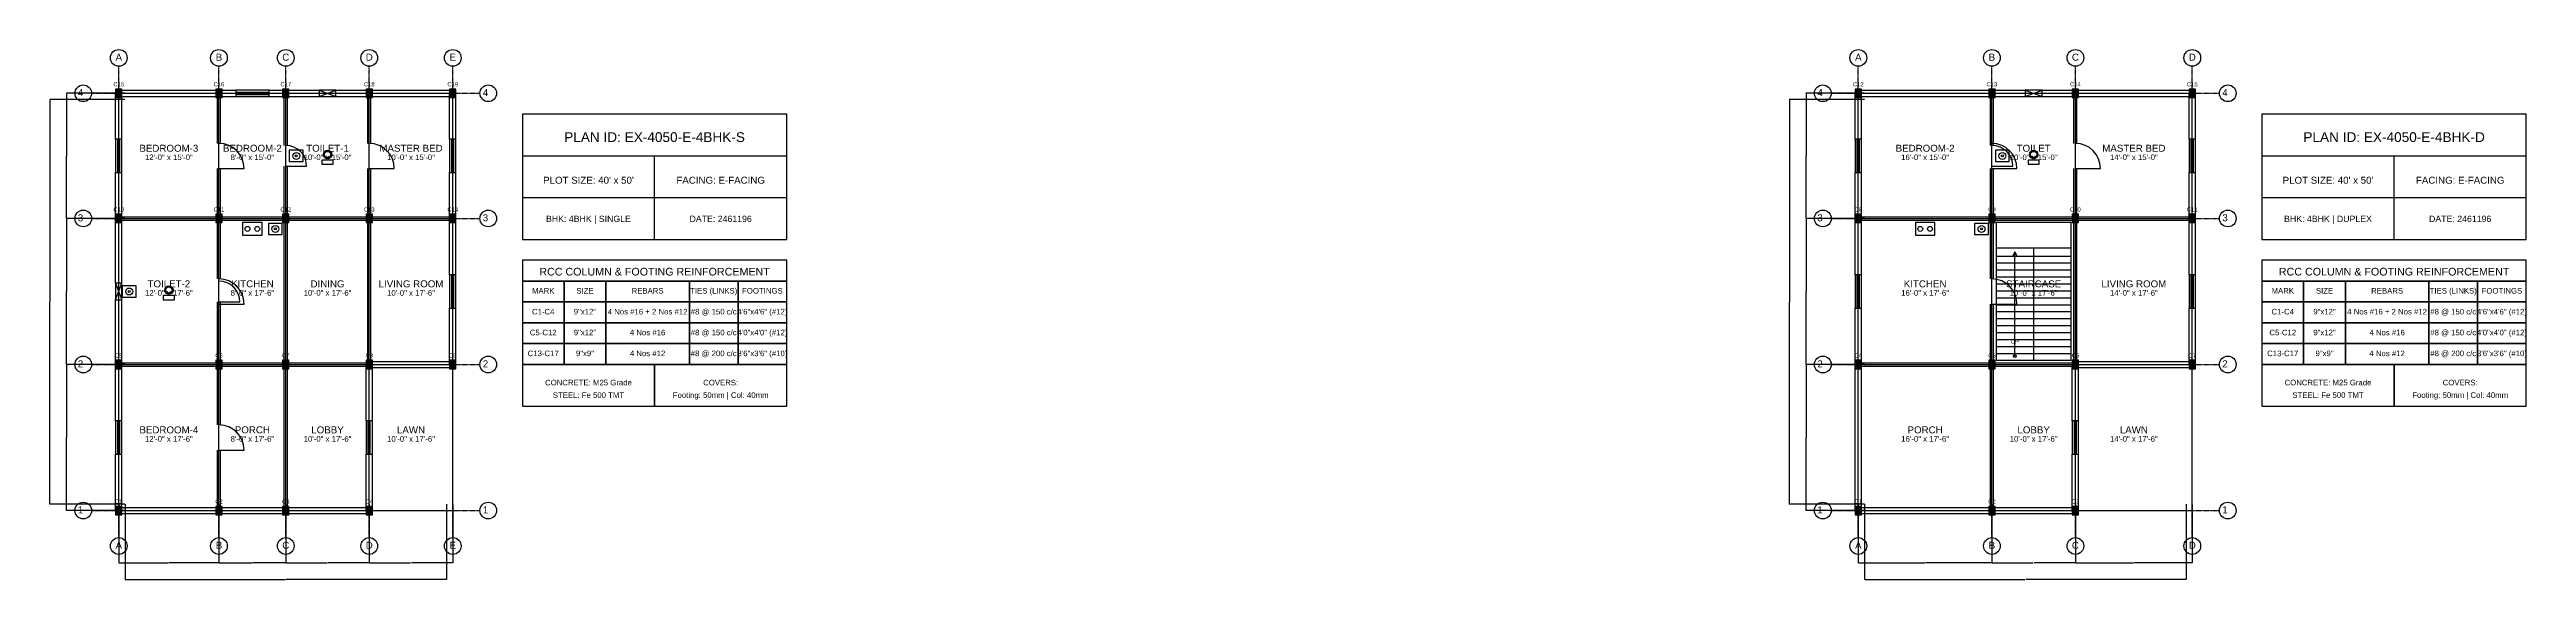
# Model space of a CAD drawing. Header units: inches. Extents: x -134 to 23580, y -99 to 23207.
# Drawn here: x 19900 to 23460, y 4901 to 5663 of the extents above; entities that cross this region are included whole.
import ezdxf
from ezdxf.enums import TextEntityAlignment as Align

# ---------------------------------------------------------------- set-up
doc = ezdxf.new("R2010")
doc.units = ezdxf.units.IN
doc.header["$MEASUREMENT"] = 0
doc.linetypes.add('CENTER', pattern=[2, 1.25, -0.25, 0.25, -0.25])
for name, color, linetype in [('A-COL-HATCH', 251, 'Continuous'), ('A-COLUMN', 1, 'Continuous'), ('A-DIM', 5, 'Continuous'), ('A-DOOR', 30, 'Continuous'), ('A-FIXTURE', 8, 'Continuous'), ('A-STAIR', 6, 'Continuous'), ('A-TEXT', 2, 'Continuous'), ('A-WALL-EXT', 7, 'Continuous'), ('A-WALL-INT', 9, 'Continuous'), ('A-WINDOW', 4, 'Continuous'), ('S-BEAM-FRAMING', 2, 'Continuous'), ('S-BUBBLE', 4, 'Continuous'), ('S-GRID-CENTER', 8, 'CENTER'), ('S-TABLE', 7, 'Continuous'), ('S-TEXT', 3, 'Continuous')]:
    doc.layers.add(name, color=color, linetype=linetype)
doc.styles.get("Standard").update_dxf_attribs({"font": 'arial.ttf'})
doc.dimstyles.get("Standard").update_dxf_attribs({"dimtxt": 0.18, "dimasz": 0.18, "dimexe": 0.18, "dimexo": 0.0625, "dimgap": 0.09, "dimtad": 0, "dimtih": 1, "dimtoh": 1, "dimdec": 4, "dimzin": 0, "dimdsep": 46, "dimtxsty": 'Standard', "dimcen": 0.09, "dimadec": 0, "dimazin": 0, "dimtfac": 1, "dimtdec": 4, "dimtofl": 0, "dimtmove": 0, "dimatfit": 3, "dimfxl": 1, "dimtolj": 1, "dimtzin": 0, "dimarcsym": 0})

# ---------------------------------------------------------------- blocks, each defined once
blk = doc.blocks.new('*D275')
at = {"layer": 'A-DIM', "color": 0, "lineweight": -2, "transparency": 16777216}
for p, q in [((20000, 5008.9), (20000, 4924.8)), ((20144, 5008.9), (20144, 4924.8)), ((20000.2, 4925), (20071.4, 4925)), ((20143.8, 4925), (20072.6, 4925))]:
    blk.add_line(p, q, dxfattribs=at)
at = {"layer": 'A-DIM', "color": 0, "transparency": 16777216}
for points in [[(20000.2, 4925), (20000.2, 4925), (20000, 4925)], [(20143.8, 4925), (20143.8, 4925), (20144, 4925)]]:
    blk.add_solid(points, dxfattribs=at)
at = {"layer": 'Defpoints', "color": 0, "transparency": 16777216}
for p in [(20000, 5009), (20144, 5009), (20144, 4925)]:
    blk.add_point(p, dxfattribs=at)
at = {"layer": 'A-DIM', "color": 0, "transparency": 16777216, "insert": (20072, 4925), "char_height": 0.18, "attachment_point": 5}
blk.add_mtext('\\A1;144.0000', dxfattribs=at)
blk = doc.blocks.new('*D276')
at = {"layer": 'A-DIM', "color": 0, "lineweight": -2, "transparency": 16777216}
for p, q in [((20144, 5008.9), (20144, 4924.8)), ((20240, 5008.9), (20240, 4924.8)), ((20144.2, 4925), (20191.5, 4925)), ((20239.8, 4925), (20192.5, 4925))]:
    blk.add_line(p, q, dxfattribs=at)
at = {"layer": 'A-DIM', "color": 0, "transparency": 16777216}
for points in [[(20144.2, 4925), (20144.2, 4925), (20144, 4925)], [(20239.8, 4925), (20239.8, 4925), (20240, 4925)]]:
    blk.add_solid(points, dxfattribs=at)
at = {"layer": 'Defpoints', "color": 0, "transparency": 16777216}
for p in [(20144, 5009), (20240, 5009), (20240, 4925)]:
    blk.add_point(p, dxfattribs=at)
at = {"layer": 'A-DIM', "color": 0, "transparency": 16777216, "insert": (20192, 4925), "char_height": 0.18, "attachment_point": 5}
blk.add_mtext('\\A1;96.0000', dxfattribs=at)
blk = doc.blocks.new('*D277')
at = {"layer": 'A-DIM', "color": 0, "lineweight": -2, "transparency": 16777216}
for p, q in [((20240, 5008.9), (20240, 4924.8)), ((20360, 5008.9), (20360, 4924.8)), ((20240.2, 4925), (20299.4, 4925)), ((20359.8, 4925), (20300.6, 4925))]:
    blk.add_line(p, q, dxfattribs=at)
at = {"layer": 'A-DIM', "color": 0, "transparency": 16777216}
for points in [[(20240.2, 4925), (20240.2, 4925), (20240, 4925)], [(20359.8, 4925), (20359.8, 4925), (20360, 4925)]]:
    blk.add_solid(points, dxfattribs=at)
at = {"layer": 'Defpoints', "color": 0, "transparency": 16777216}
for p in [(20240, 5009), (20360, 5009), (20360, 4925)]:
    blk.add_point(p, dxfattribs=at)
at = {"layer": 'A-DIM', "color": 0, "transparency": 16777216, "insert": (20300, 4925), "char_height": 0.18, "attachment_point": 5}
blk.add_mtext('\\A1;120.0000', dxfattribs=at)
blk = doc.blocks.new('*D278')
at = {"layer": 'A-DIM', "color": 0, "lineweight": -2, "transparency": 16777216}
for p, q in [((20360, 5008.9), (20360, 4924.8)), ((20480, 5008.9), (20480, 4924.8)), ((20360.2, 4925), (20419.4, 4925)), ((20479.8, 4925), (20420.6, 4925))]:
    blk.add_line(p, q, dxfattribs=at)
at = {"layer": 'A-DIM', "color": 0, "transparency": 16777216}
for points in [[(20360.2, 4925), (20360.2, 4925), (20360, 4925)], [(20479.8, 4925), (20479.8, 4925), (20480, 4925)]]:
    blk.add_solid(points, dxfattribs=at)
at = {"layer": 'Defpoints', "color": 0, "transparency": 16777216}
for p in [(20360, 5009), (20480, 5009), (20480, 4925)]:
    blk.add_point(p, dxfattribs=at)
at = {"layer": 'A-DIM', "color": 0, "transparency": 16777216, "insert": (20420, 4925), "char_height": 0.18, "attachment_point": 5}
blk.add_mtext('\\A1;120.0000', dxfattribs=at)
blk = doc.blocks.new('*D279')
at = {"layer": 'A-DIM', "color": 0, "lineweight": -2, "transparency": 16777216}
for p, q in [((20009, 5008.9375), (20009, 4900.82)), ((20471, 5008.9375), (20471, 4900.82)), ((20009.18, 4901), (20239.393206, 4901)), ((20470.82, 4901), (20240.606794, 4901))]:
    blk.add_line(p, q, dxfattribs=at)
at = {"layer": 'A-DIM', "color": 0, "transparency": 16777216}
for points in [[(20009.18, 4901.03), (20009.18, 4900.97), (20009, 4901)], [(20470.82, 4901.03), (20470.82, 4900.97), (20471, 4901)]]:
    blk.add_solid(points, dxfattribs=at)
at = {"layer": 'Defpoints', "color": 0, "transparency": 16777216}
for p in [(20009, 5009), (20471, 5009), (20471, 4901)]:
    blk.add_point(p, dxfattribs=at)
at = {"layer": 'A-DIM', "color": 0, "transparency": 16777216, "insert": (20240, 4901), "char_height": 0.18, "attachment_point": 5}
blk.add_mtext('\\A1;462.0000', dxfattribs=at)
blk = doc.blocks.new('*D280')
at = {"layer": 'A-DIM', "color": 0, "lineweight": -2, "transparency": 16777216}
for p, q in [((20008.9, 5210), (19924.8, 5210)), ((19925, 5209.8), (19925, 5105.2)), ((19925, 5000.2), (19925, 5104.8)), ((20008.9, 5000), (19924.8, 5000))]:
    blk.add_line(p, q, dxfattribs=at)
at = {"layer": 'A-DIM', "color": 0, "transparency": 16777216}
for points in [[(19925, 5209.8), (19925, 5209.8), (19925, 5210)], [(19925, 5000.2), (19925, 5000.2), (19925, 5000)]]:
    blk.add_solid(points, dxfattribs=at)
at = {"layer": 'Defpoints', "color": 0, "transparency": 16777216}
for p in [(19925, 5210), (20009, 5210), (20009, 5000)]:
    blk.add_point(p, dxfattribs=at)
at = {"layer": 'A-DIM', "color": 0, "transparency": 16777216, "insert": (19925, 5105), "char_height": 0.18, "attachment_point": 5}
blk.add_mtext('\\A1;210.0000', dxfattribs=at)
blk = doc.blocks.new('*D281')
at = {"layer": 'A-DIM', "color": 0, "lineweight": -2, "transparency": 16777216}
for p, q in [((20008.9, 5420), (19924.8, 5420)), ((19925, 5419.8), (19925, 5315.2)), ((19925, 5210.2), (19925, 5314.8)), ((20008.9, 5210), (19924.8, 5210))]:
    blk.add_line(p, q, dxfattribs=at)
at = {"layer": 'A-DIM', "color": 0, "transparency": 16777216}
for points in [[(19925, 5419.8), (19925, 5419.8), (19925, 5420)], [(19925, 5210.2), (19925, 5210.2), (19925, 5210)]]:
    blk.add_solid(points, dxfattribs=at)
at = {"layer": 'Defpoints', "color": 0, "transparency": 16777216}
for p in [(19925, 5420), (20009, 5420), (20009, 5210)]:
    blk.add_point(p, dxfattribs=at)
at = {"layer": 'A-DIM', "color": 0, "transparency": 16777216, "insert": (19925, 5315), "char_height": 0.18, "attachment_point": 5}
blk.add_mtext('\\A1;210.0000', dxfattribs=at)
blk = doc.blocks.new('*D282')
at = {"layer": 'A-DIM', "color": 0, "lineweight": -2, "transparency": 16777216}
for p, q in [((20008.9, 5600), (19924.8, 5600)), ((19925, 5599.8), (19925, 5510.2)), ((19925, 5420.2), (19925, 5509.8)), ((20008.9, 5420), (19924.8, 5420))]:
    blk.add_line(p, q, dxfattribs=at)
at = {"layer": 'A-DIM', "color": 0, "transparency": 16777216}
for points in [[(19925, 5599.8), (19925, 5599.8), (19925, 5600)], [(19925, 5420.2), (19925, 5420.2), (19925, 5420)]]:
    blk.add_solid(points, dxfattribs=at)
at = {"layer": 'Defpoints', "color": 0, "transparency": 16777216}
for p in [(19925, 5600), (20009, 5600), (20009, 5420)]:
    blk.add_point(p, dxfattribs=at)
at = {"layer": 'A-DIM', "color": 0, "transparency": 16777216, "insert": (19925, 5510), "char_height": 0.18, "attachment_point": 5}
blk.add_mtext('\\A1;180.0000', dxfattribs=at)
blk = doc.blocks.new('*D283')
at = {"layer": 'A-DIM', "color": 0, "lineweight": -2, "transparency": 16777216}
for p, q in [((20008.9, 5591), (19900.8, 5591)), ((19901, 5590.8), (19901, 5300.2)), ((19901, 5009.2), (19901, 5299.8)), ((20008.9, 5009), (19900.8, 5009))]:
    blk.add_line(p, q, dxfattribs=at)
at = {"layer": 'A-DIM', "color": 0, "transparency": 16777216}
for points in [[(19901, 5590.8), (19901, 5590.8), (19901, 5591)], [(19901, 5009.2), (19901, 5009.2), (19901, 5009)]]:
    blk.add_solid(points, dxfattribs=at)
at = {"layer": 'Defpoints', "color": 0, "transparency": 16777216}
for p in [(19901, 5591), (20009, 5591), (20009, 5009)]:
    blk.add_point(p, dxfattribs=at)
at = {"layer": 'A-DIM', "color": 0, "transparency": 16777216, "insert": (19901, 5300), "char_height": 0.18, "attachment_point": 5}
blk.add_mtext('\\A1;582.0000', dxfattribs=at)
blk = doc.blocks.new('*D284')
at = {"layer": 'A-DIM', "color": 0, "lineweight": -2, "transparency": 16777216}
for p, q in [((22500, 5008.9), (22500, 4924.8)), ((22692, 5008.9), (22692, 4924.8)), ((22500.2, 4925), (22595.4, 4925)), ((22691.8, 4925), (22596.6, 4925))]:
    blk.add_line(p, q, dxfattribs=at)
at = {"layer": 'A-DIM', "color": 0, "transparency": 16777216}
for points in [[(22500.2, 4925), (22500.2, 4925), (22500, 4925)], [(22691.8, 4925), (22691.8, 4925), (22692, 4925)]]:
    blk.add_solid(points, dxfattribs=at)
at = {"layer": 'Defpoints', "color": 0, "transparency": 16777216}
for p in [(22500, 5009), (22692, 5009), (22692, 4925)]:
    blk.add_point(p, dxfattribs=at)
at = {"layer": 'A-DIM', "color": 0, "transparency": 16777216, "insert": (22596, 4925), "char_height": 0.18, "attachment_point": 5}
blk.add_mtext('\\A1;192.0000', dxfattribs=at)
blk = doc.blocks.new('*D285')
at = {"layer": 'A-DIM', "color": 0, "lineweight": -2, "transparency": 16777216}
for p, q in [((22692, 5008.9), (22692, 4924.8)), ((22812, 5008.9), (22812, 4924.8)), ((22692.2, 4925), (22751.4, 4925)), ((22811.8, 4925), (22752.6, 4925))]:
    blk.add_line(p, q, dxfattribs=at)
at = {"layer": 'A-DIM', "color": 0, "transparency": 16777216}
for points in [[(22692.2, 4925), (22692.2, 4925), (22692, 4925)], [(22811.8, 4925), (22811.8, 4925), (22812, 4925)]]:
    blk.add_solid(points, dxfattribs=at)
at = {"layer": 'Defpoints', "color": 0, "transparency": 16777216}
for p in [(22692, 5009), (22812, 5009), (22812, 4925)]:
    blk.add_point(p, dxfattribs=at)
at = {"layer": 'A-DIM', "color": 0, "transparency": 16777216, "insert": (22752, 4925), "char_height": 0.18, "attachment_point": 5}
blk.add_mtext('\\A1;120.0000', dxfattribs=at)
blk = doc.blocks.new('*D286')
at = {"layer": 'A-DIM', "color": 0, "lineweight": -2, "transparency": 16777216}
for p, q in [((22812, 5008.9), (22812, 4924.8)), ((22980, 5008.9), (22980, 4924.8)), ((22812.2, 4925), (22895.4, 4925)), ((22979.8, 4925), (22896.6, 4925))]:
    blk.add_line(p, q, dxfattribs=at)
at = {"layer": 'A-DIM', "color": 0, "transparency": 16777216}
for points in [[(22812.2, 4925), (22812.2, 4925), (22812, 4925)], [(22979.8, 4925), (22979.8, 4925), (22980, 4925)]]:
    blk.add_solid(points, dxfattribs=at)
at = {"layer": 'Defpoints', "color": 0, "transparency": 16777216}
for p in [(22812, 5009), (22980, 5009), (22980, 4925)]:
    blk.add_point(p, dxfattribs=at)
at = {"layer": 'A-DIM', "color": 0, "transparency": 16777216, "insert": (22896, 4925), "char_height": 0.18, "attachment_point": 5}
blk.add_mtext('\\A1;168.0000', dxfattribs=at)
blk = doc.blocks.new('*D287')
at = {"layer": 'A-DIM', "color": 0, "lineweight": -2, "transparency": 16777216}
for p, q in [((22509, 5008.9375), (22509, 4900.82)), ((22971, 5008.9375), (22971, 4900.82)), ((22509.18, 4901), (22739.393206, 4901)), ((22970.82, 4901), (22740.606794, 4901))]:
    blk.add_line(p, q, dxfattribs=at)
at = {"layer": 'A-DIM', "color": 0, "transparency": 16777216}
for points in [[(22509.18, 4901.03), (22509.18, 4900.97), (22509, 4901)], [(22970.82, 4901.03), (22970.82, 4900.97), (22971, 4901)]]:
    blk.add_solid(points, dxfattribs=at)
at = {"layer": 'Defpoints', "color": 0, "transparency": 16777216}
for p in [(22509, 5009), (22971, 5009), (22971, 4901)]:
    blk.add_point(p, dxfattribs=at)
at = {"layer": 'A-DIM', "color": 0, "transparency": 16777216, "insert": (22740, 4901), "char_height": 0.18, "attachment_point": 5}
blk.add_mtext('\\A1;462.0000', dxfattribs=at)
blk = doc.blocks.new('*D288')
at = {"layer": 'A-DIM', "color": 0, "lineweight": -2, "transparency": 16777216}
for p, q in [((22508.9, 5210), (22424.8, 5210)), ((22425, 5209.8), (22425, 5105.2)), ((22425, 5000.2), (22425, 5104.8)), ((22508.9, 5000), (22424.8, 5000))]:
    blk.add_line(p, q, dxfattribs=at)
at = {"layer": 'A-DIM', "color": 0, "transparency": 16777216}
for points in [[(22425, 5209.8), (22425, 5209.8), (22425, 5210)], [(22425, 5000.2), (22425, 5000.2), (22425, 5000)]]:
    blk.add_solid(points, dxfattribs=at)
at = {"layer": 'Defpoints', "color": 0, "transparency": 16777216}
for p in [(22425, 5210), (22509, 5210), (22509, 5000)]:
    blk.add_point(p, dxfattribs=at)
at = {"layer": 'A-DIM', "color": 0, "transparency": 16777216, "insert": (22425, 5105), "char_height": 0.18, "attachment_point": 5}
blk.add_mtext('\\A1;210.0000', dxfattribs=at)
blk = doc.blocks.new('*D289')
at = {"layer": 'A-DIM', "color": 0, "lineweight": -2, "transparency": 16777216}
for p, q in [((22508.9, 5420), (22424.8, 5420)), ((22425, 5419.8), (22425, 5315.2)), ((22425, 5210.2), (22425, 5314.8)), ((22508.9, 5210), (22424.8, 5210))]:
    blk.add_line(p, q, dxfattribs=at)
at = {"layer": 'A-DIM', "color": 0, "transparency": 16777216}
for points in [[(22425, 5419.8), (22425, 5419.8), (22425, 5420)], [(22425, 5210.2), (22425, 5210.2), (22425, 5210)]]:
    blk.add_solid(points, dxfattribs=at)
at = {"layer": 'Defpoints', "color": 0, "transparency": 16777216}
for p in [(22425, 5420), (22509, 5420), (22509, 5210)]:
    blk.add_point(p, dxfattribs=at)
at = {"layer": 'A-DIM', "color": 0, "transparency": 16777216, "insert": (22425, 5315), "char_height": 0.18, "attachment_point": 5}
blk.add_mtext('\\A1;210.0000', dxfattribs=at)
blk = doc.blocks.new('*D290')
at = {"layer": 'A-DIM', "color": 0, "lineweight": -2, "transparency": 16777216}
for p, q in [((22508.9, 5600), (22424.8, 5600)), ((22425, 5599.8), (22425, 5510.2)), ((22425, 5420.2), (22425, 5509.8)), ((22508.9, 5420), (22424.8, 5420))]:
    blk.add_line(p, q, dxfattribs=at)
at = {"layer": 'A-DIM', "color": 0, "transparency": 16777216}
for points in [[(22425, 5599.8), (22425, 5599.8), (22425, 5600)], [(22425, 5420.2), (22425, 5420.2), (22425, 5420)]]:
    blk.add_solid(points, dxfattribs=at)
at = {"layer": 'Defpoints', "color": 0, "transparency": 16777216}
for p in [(22425, 5600), (22509, 5600), (22509, 5420)]:
    blk.add_point(p, dxfattribs=at)
at = {"layer": 'A-DIM', "color": 0, "transparency": 16777216, "insert": (22425, 5510), "char_height": 0.18, "attachment_point": 5}
blk.add_mtext('\\A1;180.0000', dxfattribs=at)
blk = doc.blocks.new('*D291')
at = {"layer": 'A-DIM', "color": 0, "lineweight": -2, "transparency": 16777216}
for p, q in [((22508.9, 5591), (22400.8, 5591)), ((22401, 5590.8), (22401, 5300.2)), ((22401, 5009.2), (22401, 5299.8)), ((22508.9, 5009), (22400.8, 5009))]:
    blk.add_line(p, q, dxfattribs=at)
at = {"layer": 'A-DIM', "color": 0, "transparency": 16777216}
for points in [[(22401, 5590.8), (22401, 5590.8), (22401, 5591)], [(22401, 5009.2), (22401, 5009.2), (22401, 5009)]]:
    blk.add_solid(points, dxfattribs=at)
at = {"layer": 'Defpoints', "color": 0, "transparency": 16777216}
for p in [(22401, 5591), (22509, 5591), (22509, 5009)]:
    blk.add_point(p, dxfattribs=at)
at = {"layer": 'A-DIM', "color": 0, "transparency": 16777216, "insert": (22401, 5300), "char_height": 0.18, "attachment_point": 5}
blk.add_mtext('\\A1;582.0000', dxfattribs=at)

msp = doc.modelspace()

# ---------------------------------------------------------------- linework, layer by layer
at = {"layer": 'A-COL-HATCH'}
for points in [[(19995.5, 5594), (20004.5, 5594), (19995.5, 5606), (20004.5, 5606)], [(20139.5, 5594), (20148.5, 5594), (20139.5, 5606), (20148.5, 5606)], [(20235.5, 5594), (20244.5, 5594), (20235.5, 5606), (20244.5, 5606)], [(20355.5, 5594), (20364.5, 5594), (20355.5, 5606), (20364.5, 5606)], [(20475.5, 5594), (20484.5, 5594), (20475.5, 5606), (20484.5, 5606)], [(22495.5, 5594), (22504.5, 5594), (22495.5, 5606), (22504.5, 5606)], [(22687.5, 5594), (22696.5, 5594), (22687.5, 5606), (22696.5, 5606)], [(22807.5, 5594), (22816.5, 5594), (22807.5, 5606), (22816.5, 5606)], [(22975.5, 5594), (22984.5, 5594), (22975.5, 5606), (22984.5, 5606)], [(19995.5, 5414), (20004.5, 5414), (19995.5, 5426), (20004.5, 5426)], [(20139.5, 5414), (20148.5, 5414), (20139.5, 5426), (20148.5, 5426)], [(20235.5, 5414), (20244.5, 5414), (20235.5, 5426), (20244.5, 5426)], [(20355.5, 5414), (20364.5, 5414), (20355.5, 5426), (20364.5, 5426)], [(20475.5, 5414), (20484.5, 5414), (20475.5, 5426), (20484.5, 5426)], [(22495.5, 5414), (22504.5, 5414), (22495.5, 5426), (22504.5, 5426)], [(22687.5, 5414), (22696.5, 5414), (22687.5, 5426), (22696.5, 5426)], [(22807.5, 5414), (22816.5, 5414), (22807.5, 5426), (22816.5, 5426)], [(22975.5, 5414), (22984.5, 5414), (22975.5, 5426), (22984.5, 5426)], [(19995.5, 5204), (20004.5, 5204), (19995.5, 5216), (20004.5, 5216)], [(20139.5, 5204), (20148.5, 5204), (20139.5, 5216), (20148.5, 5216)], [(20235.5, 5204), (20244.5, 5204), (20235.5, 5216), (20244.5, 5216)], [(20355.5, 5204), (20364.5, 5204), (20355.5, 5216), (20364.5, 5216)], [(20475.5, 5204), (20484.5, 5204), (20475.5, 5216), (20484.5, 5216)], [(22495.5, 5204), (22504.5, 5204), (22495.5, 5216), (22504.5, 5216)], [(22687.5, 5204), (22696.5, 5204), (22687.5, 5216), (22696.5, 5216)], [(22807.5, 5204), (22816.5, 5204), (22807.5, 5216), (22816.5, 5216)], [(22975.5, 5204), (22984.5, 5204), (22975.5, 5216), (22984.5, 5216)], [(19995.5, 4994), (20004.5, 4994), (19995.5, 5006), (20004.5, 5006)], [(20139.5, 4994), (20148.5, 4994), (20139.5, 5006), (20148.5, 5006)], [(20235.5, 4994), (20244.5, 4994), (20235.5, 5006), (20244.5, 5006)], [(20355.5, 4994), (20364.5, 4994), (20355.5, 5006), (20364.5, 5006)], [(22495.5, 4994), (22504.5, 4994), (22495.5, 5006), (22504.5, 5006)], [(22687.5, 4994), (22696.5, 4994), (22687.5, 5006), (22696.5, 5006)], [(22807.5, 4994), (22816.5, 4994), (22807.5, 5006), (22816.5, 5006)]]:
    msp.add_solid(points, dxfattribs=at)
at = {"layer": 'A-COLUMN'}
for points in [[(19995.5, 5594), (20004.5, 5594), (20004.5, 5606), (19995.5, 5606)], [(20139.5, 5594), (20148.5, 5594), (20148.5, 5606), (20139.5, 5606)], [(20235.5, 5594), (20244.5, 5594), (20244.5, 5606), (20235.5, 5606)], [(20355.5, 5594), (20364.5, 5594), (20364.5, 5606), (20355.5, 5606)], [(20475.5, 5594), (20484.5, 5594), (20484.5, 5606), (20475.5, 5606)], [(22495.5, 5594), (22504.5, 5594), (22504.5, 5606), (22495.5, 5606)], [(22687.5, 5594), (22696.5, 5594), (22696.5, 5606), (22687.5, 5606)], [(22807.5, 5594), (22816.5, 5594), (22816.5, 5606), (22807.5, 5606)], [(22975.5, 5594), (22984.5, 5594), (22984.5, 5606), (22975.5, 5606)], [(19995.5, 5414), (20004.5, 5414), (20004.5, 5426), (19995.5, 5426)], [(20139.5, 5414), (20148.5, 5414), (20148.5, 5426), (20139.5, 5426)], [(20235.5, 5414), (20244.5, 5414), (20244.5, 5426), (20235.5, 5426)], [(20355.5, 5414), (20364.5, 5414), (20364.5, 5426), (20355.5, 5426)], [(20475.5, 5414), (20484.5, 5414), (20484.5, 5426), (20475.5, 5426)], [(22495.5, 5414), (22504.5, 5414), (22504.5, 5426), (22495.5, 5426)], [(22687.5, 5414), (22696.5, 5414), (22696.5, 5426), (22687.5, 5426)], [(22807.5, 5414), (22816.5, 5414), (22816.5, 5426), (22807.5, 5426)], [(22975.5, 5414), (22984.5, 5414), (22984.5, 5426), (22975.5, 5426)], [(19995.5, 5204), (20004.5, 5204), (20004.5, 5216), (19995.5, 5216)], [(20139.5, 5204), (20148.5, 5204), (20148.5, 5216), (20139.5, 5216)], [(20235.5, 5204), (20244.5, 5204), (20244.5, 5216), (20235.5, 5216)], [(20355.5, 5204), (20364.5, 5204), (20364.5, 5216), (20355.5, 5216)], [(20475.5, 5204), (20484.5, 5204), (20484.5, 5216), (20475.5, 5216)], [(22495.5, 5204), (22504.5, 5204), (22504.5, 5216), (22495.5, 5216)], [(22687.5, 5204), (22696.5, 5204), (22696.5, 5216), (22687.5, 5216)], [(22807.5, 5204), (22816.5, 5204), (22816.5, 5216), (22807.5, 5216)], [(22975.5, 5204), (22984.5, 5204), (22984.5, 5216), (22975.5, 5216)], [(19995.5, 4994), (20004.5, 4994), (20004.5, 5006), (19995.5, 5006)], [(20139.5, 4994), (20148.5, 4994), (20148.5, 5006), (20139.5, 5006)], [(20235.5, 4994), (20244.5, 4994), (20244.5, 5006), (20235.5, 5006)], [(20355.5, 4994), (20364.5, 4994), (20364.5, 5006), (20355.5, 5006)], [(22495.5, 4994), (22504.5, 4994), (22504.5, 5006), (22495.5, 5006)], [(22687.5, 4994), (22696.5, 4994), (22696.5, 5006), (22687.5, 5006)], [(22807.5, 4994), (22816.5, 4994), (22816.5, 5006), (22807.5, 5006)]]:
    msp.add_lwpolyline(points, close=True, dxfattribs=at)
at = {"layer": 'A-DOOR'}
for p, q in [((20144, 5492), (20180, 5492)), ((20144, 5492), (20180, 5492)), ((20240, 5495), (20270, 5495)), ((20360, 5492), (20396, 5492)), ((22692, 5495), (22722, 5495)), ((22692, 5492), (22728, 5492)), ((22812, 5492), (22848, 5492)), ((20144, 5300), (20174, 5300)), ((20144, 5297), (20180, 5297)), ((22692, 5297), (22728, 5297)), ((20144, 5087), (20180, 5087))]:
    msp.add_line(p, q, dxfattribs=at)
for centre, radius in [((20144, 5492), 36), ((20144, 5492), 36), ((20240, 5495), 30), ((20360, 5492), 36), ((22692, 5492), 36), ((22692, 5495), 30), ((22812, 5492), 36), ((20144, 5297), 36), ((20144, 5300), 30), ((22692, 5297), 36), ((20144, 5087), 36)]:
    msp.add_arc(centre, radius, 0, 90, dxfattribs=at)
at = {"layer": 'A-FIXTURE'}
for points in [[(20245, 5502), (20265, 5502), (20265, 5518), (20245, 5518)], [(22697, 5502), (22717, 5502), (22717, 5518), (22697, 5518)], [(20292, 5498), (20308, 5498), (20308, 5504), (20292, 5504)], [(22744, 5498), (22760, 5498), (22760, 5504), (22744, 5504)], [(20178, 5396), (20206, 5396), (20206, 5414), (20178, 5414)], [(20215, 5397), (20235, 5397), (20235, 5413), (20215, 5413)], [(22582, 5396), (22610, 5396), (22610, 5414), (22582, 5414)], [(22667, 5397), (22687, 5397), (22687, 5413), (22667, 5413)], [(20005, 5307), (20025, 5307), (20025, 5323), (20005, 5323)], [(20064, 5303), (20080, 5303), (20080, 5309), (20064, 5309)]]:
    msp.add_lwpolyline(points, close=True, dxfattribs=at)
for centre, radius in [((20300, 5512), 6), ((22752, 5512), 6), ((20255, 5510), 5), ((20255, 5510), 1.5), ((20300, 5512), 4.5), ((22707, 5510), 5), ((22707, 5510), 1.5), ((22752, 5512), 4.5), ((20185, 5405), 3.5), ((20199, 5405), 3.5), ((20225, 5405), 5), ((20225, 5405), 1.5), ((22589, 5405), 3.5), ((22603, 5405), 3.5), ((22677, 5405), 5), ((22677, 5405), 1.5), ((20015, 5315), 5), ((20015, 5315), 1.5), ((20072, 5317), 6), ((20072, 5317), 4.5)]:
    msp.add_circle(centre, radius, dxfattribs=at)
at = {"layer": 'A-STAIR'}
for p, q in [((22698, 5378), (22806, 5378)), ((22752, 5216), (22752, 5378)), ((22698, 5366), (22752, 5366)), ((22698, 5356), (22752, 5356)), ((22698, 5346), (22752, 5346)), ((22725, 5372), (22722, 5366)), ((22725, 5222), (22725, 5372)), ((22725, 5372), (22728, 5366)), ((22752, 5366), (22806, 5366)), ((22752, 5356), (22806, 5356)), ((22752, 5346), (22806, 5346)), ((22698, 5336), (22752, 5336)), ((22698, 5326), (22752, 5326)), ((22698, 5316), (22752, 5316)), ((22698, 5306), (22752, 5306)), ((22752, 5336), (22806, 5336)), ((22752, 5326), (22806, 5326)), ((22752, 5316), (22806, 5316)), ((22752, 5306), (22806, 5306)), ((22698, 5296), (22752, 5296)), ((22698, 5286), (22752, 5286)), ((22698, 5276), (22752, 5276)), ((22752, 5296), (22806, 5296)), ((22752, 5286), (22806, 5286)), ((22752, 5276), (22806, 5276)), ((22698, 5266), (22752, 5266)), ((22698, 5256), (22752, 5256)), ((22698, 5246), (22752, 5246)), ((22698, 5236), (22752, 5236)), ((22752, 5266), (22806, 5266)), ((22752, 5256), (22806, 5256)), ((22752, 5246), (22806, 5246)), ((22752, 5236), (22806, 5236)), ((22698, 5226), (22752, 5226)), ((22752, 5226), (22806, 5226))]:
    msp.add_line(p, q, dxfattribs=at)
msp.add_lwpolyline([(22698, 5216), (22806, 5216), (22806, 5414), (22698, 5414)], close=True, dxfattribs=at)
msp.add_circle((22725, 5222), 2, dxfattribs=at)
at = {"layer": 'A-WALL-EXT'}
for p, q in [((19995.5, 5534), (19995.5, 5600)), ((20000, 5604.5), (20144, 5604.5)), ((20000, 5595.5), (20144, 5595.5)), ((20004.5, 5534), (20004.5, 5600)), ((20144, 5604.5), (20168, 5604.5)), ((20144, 5595.5), (20168, 5595.5)), ((20216, 5604.5), (20240, 5604.5)), ((20216, 5595.5), (20240, 5595.5)), ((20240, 5604.5), (20288, 5604.5)), ((20240, 5595.5), (20288, 5595.5)), ((20312, 5604.5), (20360, 5604.5)), ((20312, 5595.5), (20360, 5595.5)), ((20360, 5604.5), (20480, 5604.5)), ((20360, 5595.5), (20480, 5595.5)), ((20475.5, 5534), (20475.5, 5600)), ((20484.5, 5534), (20484.5, 5600)), ((22495.5, 5534), (22495.5, 5600)), ((22500, 5604.5), (22692, 5604.5)), ((22500, 5595.5), (22692, 5595.5)), ((22504.5, 5534), (22504.5, 5600)), ((22692, 5604.5), (22740, 5604.5)), ((22692, 5595.5), (22740, 5595.5)), ((22764, 5604.5), (22812, 5604.5)), ((22764, 5595.5), (22812, 5595.5)), ((22812, 5604.5), (22980, 5604.5)), ((22812, 5595.5), (22980, 5595.5)), ((22975.5, 5534), (22975.5, 5600)), ((22984.5, 5534), (22984.5, 5600)), ((19995.5, 5420), (19995.5, 5486)), ((20004.5, 5420), (20004.5, 5486)), ((20475.5, 5420), (20475.5, 5486)), ((20484.5, 5420), (20484.5, 5486)), ((20580, 5510), (20960, 5510)), ((20770, 5390), (20770, 5510)), ((22495.5, 5420), (22495.5, 5486)), ((22504.5, 5420), (22504.5, 5486)), ((22975.5, 5420), (22975.5, 5486)), ((22984.5, 5420), (22984.5, 5486)), ((23080, 5510), (23460, 5510)), ((23270, 5390), (23270, 5510)), ((20580, 5450), (20960, 5450)), ((23080, 5450), (23460, 5450)), ((19995.5, 5327), (19995.5, 5420)), ((20004.5, 5327), (20004.5, 5420)), ((20475.5, 5339), (20475.5, 5420)), ((20484.5, 5339), (20484.5, 5420)), ((22495.5, 5339), (22495.5, 5420)), ((22504.5, 5339), (22504.5, 5420)), ((22975.5, 5339), (22975.5, 5420)), ((22984.5, 5339), (22984.5, 5420)), ((19995.5, 5210), (19995.5, 5303)), ((20004.5, 5210), (20004.5, 5303)), ((20475.5, 5210), (20475.5, 5291)), ((20484.5, 5210), (20484.5, 5291)), ((22495.5, 5210), (22495.5, 5291)), ((22504.5, 5210), (22504.5, 5291)), ((22975.5, 5210), (22975.5, 5291)), ((22984.5, 5210), (22984.5, 5291)), ((19995.5, 5129), (19995.5, 5210)), ((20004.5, 5129), (20004.5, 5210)), ((20355.5, 5129), (20355.5, 5210)), ((20360, 5214.5), (20480, 5214.5)), ((20360, 5205.5), (20480, 5205.5)), ((20364.5, 5129), (20364.5, 5210)), ((22495.5, 5000), (22495.5, 5210)), ((22504.5, 5000), (22504.5, 5210)), ((22807.5, 5129), (22807.5, 5210)), ((22812, 5214.5), (22980, 5214.5)), ((22812, 5205.5), (22980, 5205.5)), ((22816.5, 5129), (22816.5, 5210)), ((19995.5, 5000), (19995.5, 5081)), ((20004.5, 5000), (20004.5, 5081)), ((20355.5, 5000), (20355.5, 5081)), ((20364.5, 5000), (20364.5, 5081)), ((22807.5, 5000), (22807.5, 5081)), ((22816.5, 5000), (22816.5, 5081)), ((20000, 5004.5), (20144, 5004.5)), ((20000, 4995.5), (20144, 4995.5)), ((20144, 5004.5), (20240, 5004.5)), ((20144, 4995.5), (20240, 4995.5)), ((20240, 5004.5), (20360, 5004.5)), ((20240, 4995.5), (20360, 4995.5)), ((22500, 5004.5), (22692, 5004.5)), ((22500, 4995.5), (22692, 4995.5)), ((22692, 5004.5), (22812, 5004.5)), ((22692, 4995.5), (22812, 4995.5))]:
    msp.add_line(p, q, dxfattribs=at)
for points in [[(20580, 5390), (20960, 5390), (20960, 5570), (20580, 5570)], [(23080, 5390), (23460, 5390), (23460, 5570), (23080, 5570)]]:
    msp.add_lwpolyline(points, close=True, dxfattribs=at)
at = {"layer": 'A-WALL-INT'}
for p, q in [((20141.75, 5528), (20141.75, 5600)), ((20146.25, 5528), (20146.25, 5600)), ((20237.75, 5525), (20237.75, 5600)), ((20242.25, 5525), (20242.25, 5600)), ((20357.75, 5528), (20357.75, 5600)), ((20362.25, 5528), (20362.25, 5600)), ((22689.75, 5525), (22689.75, 5600)), ((22694.25, 5525), (22694.25, 5600)), ((22809.75, 5528), (22809.75, 5600)), ((22814.25, 5528), (22814.25, 5600)), ((20141.75, 5420), (20141.75, 5492)), ((20146.25, 5420), (20146.25, 5492)), ((20237.75, 5420), (20237.75, 5495)), ((20242.25, 5420), (20242.25, 5495)), ((20357.75, 5420), (20357.75, 5492)), ((20362.25, 5420), (20362.25, 5492)), ((22689.75, 5420), (22689.75, 5492)), ((22694.25, 5420), (22694.25, 5492)), ((22809.75, 5420), (22809.75, 5492)), ((22814.25, 5420), (22814.25, 5492)), ((20000, 5422.25), (20144, 5422.25)), ((20000, 5417.75), (20144, 5417.75)), ((20141.75, 5333), (20141.75, 5420)), ((20144, 5422.25), (20240, 5422.25)), ((20144, 5417.75), (20240, 5417.75)), ((20146.25, 5333), (20146.25, 5420)), ((20237.75, 5210), (20237.75, 5420)), ((20240, 5422.25), (20360, 5422.25)), ((20240, 5417.75), (20360, 5417.75)), ((20242.25, 5210), (20242.25, 5420)), ((20357.75, 5210), (20357.75, 5420)), ((20360, 5422.25), (20480, 5422.25)), ((20360, 5417.75), (20480, 5417.75)), ((20362.25, 5210), (20362.25, 5420)), ((22500, 5422.25), (22692, 5422.25)), ((22500, 5417.75), (22692, 5417.75)), ((22689.75, 5333), (22689.75, 5420)), ((22692, 5422.25), (22812, 5422.25)), ((22692, 5417.75), (22812, 5417.75)), ((22694.25, 5333), (22694.25, 5420)), ((22809.75, 5210), (22809.75, 5420)), ((22812, 5422.25), (22980, 5422.25)), ((22812, 5417.75), (22980, 5417.75)), ((22814.25, 5210), (22814.25, 5420)), ((20141.75, 5210), (20141.75, 5300)), ((20146.25, 5210), (20146.25, 5300)), ((22689.75, 5210), (22689.75, 5297)), ((22694.25, 5210), (22694.25, 5297)), ((20000, 5212.25), (20144, 5212.25)), ((20000, 5207.75), (20144, 5207.75)), ((20141.75, 5123), (20141.75, 5210)), ((20144, 5212.25), (20240, 5212.25)), ((20144, 5207.75), (20240, 5207.75)), ((20146.25, 5123), (20146.25, 5210)), ((20237.75, 5000), (20237.75, 5210)), ((20240, 5212.25), (20360, 5212.25)), ((20240, 5207.75), (20360, 5207.75)), ((20242.25, 5000), (20242.25, 5210)), ((22500, 5212.25), (22692, 5212.25)), ((22500, 5207.75), (22692, 5207.75)), ((22689.75, 5000), (22689.75, 5210)), ((22692, 5212.25), (22812, 5212.25)), ((22692, 5207.75), (22812, 5207.75)), ((22694.25, 5000), (22694.25, 5210)), ((20141.75, 5000), (20141.75, 5087)), ((20146.25, 5000), (20146.25, 5087))]:
    msp.add_line(p, q, dxfattribs=at)
at = {"layer": 'A-WINDOW'}
for p, q in [((20168, 5601.5), (20216, 5601.5)), ((20168, 5598.5), (20216, 5598.5)), ((20288, 5595.5), (20312, 5604.5)), ((20288, 5604.5), (20312, 5595.5)), ((22740, 5595.5), (22764, 5604.5)), ((22740, 5604.5), (22764, 5595.5)), ((19998.5, 5486), (19998.5, 5534)), ((20001.5, 5486), (20001.5, 5534)), ((20478.5, 5486), (20478.5, 5534)), ((20481.5, 5486), (20481.5, 5534)), ((22498.5, 5486), (22498.5, 5534)), ((22501.5, 5486), (22501.5, 5534)), ((22978.5, 5486), (22978.5, 5534)), ((22981.5, 5486), (22981.5, 5534)), ((19995.5, 5303), (20004.5, 5327)), ((19995.5, 5327), (20004.5, 5303)), ((20478.5, 5291), (20478.5, 5339)), ((20481.5, 5291), (20481.5, 5339)), ((22498.5, 5291), (22498.5, 5339)), ((22501.5, 5291), (22501.5, 5339)), ((22978.5, 5291), (22978.5, 5339)), ((22981.5, 5291), (22981.5, 5339)), ((19998.5, 5081), (19998.5, 5129)), ((20001.5, 5081), (20001.5, 5129)), ((20358.5, 5081), (20358.5, 5129)), ((20361.5, 5081), (20361.5, 5129)), ((22810.5, 5081), (22810.5, 5129)), ((22813.5, 5081), (22813.5, 5129))]:
    msp.add_line(p, q, dxfattribs=at)
for points in [[(20168, 5595.5), (20216, 5595.5), (20216, 5604.5), (20168, 5604.5)], [(20288, 5595.5), (20312, 5595.5), (20312, 5604.5), (20288, 5604.5)], [(22740, 5595.5), (22764, 5595.5), (22764, 5604.5), (22740, 5604.5)], [(19995.5, 5486), (20004.5, 5486), (20004.5, 5534), (19995.5, 5534)], [(20475.5, 5486), (20484.5, 5486), (20484.5, 5534), (20475.5, 5534)], [(22495.5, 5486), (22504.5, 5486), (22504.5, 5534), (22495.5, 5534)], [(22975.5, 5486), (22984.5, 5486), (22984.5, 5534), (22975.5, 5534)], [(19995.5, 5303), (20004.5, 5303), (20004.5, 5327), (19995.5, 5327)], [(20475.5, 5291), (20484.5, 5291), (20484.5, 5339), (20475.5, 5339)], [(22495.5, 5291), (22504.5, 5291), (22504.5, 5339), (22495.5, 5339)], [(22975.5, 5291), (22984.5, 5291), (22984.5, 5339), (22975.5, 5339)], [(19995.5, 5081), (20004.5, 5081), (20004.5, 5129), (19995.5, 5129)], [(20355.5, 5081), (20364.5, 5081), (20364.5, 5129), (20355.5, 5129)], [(22807.5, 5081), (22816.5, 5081), (22816.5, 5129), (22807.5, 5129)]]:
    msp.add_lwpolyline(points, close=True, dxfattribs=at)
at = {"layer": 'S-BEAM-FRAMING'}
for p, q in [((20000, 5000), (20000, 5600)), ((20000, 5600), (20480, 5600)), ((20144, 5000), (20144, 5600)), ((20240, 5000), (20240, 5600)), ((20360, 5000), (20360, 5600)), ((20480, 5000), (20480, 5600)), ((22500, 5000), (22500, 5600)), ((22500, 5600), (22980, 5600)), ((22692, 5000), (22692, 5600)), ((22812, 5000), (22812, 5600)), ((22980, 5000), (22980, 5600)), ((20000, 5420), (20480, 5420)), ((22500, 5420), (22980, 5420)), ((20000, 5210), (20480, 5210)), ((22500, 5210), (22980, 5210)), ((20000, 5000), (20480, 5000)), ((22500, 5000), (22980, 5000))]:
    msp.add_line(p, q, dxfattribs=at)
at = {"layer": 'S-BUBBLE'}
for centre in [(20000, 5651), (20144, 5651), (20240, 5651), (20360, 5651), (20480, 5651), (22500, 5651), (22692, 5651), (22812, 5651), (22980, 5651), (19949, 5600), (20531, 5600), (22449, 5600), (23031, 5600), (19949, 5420), (20531, 5420), (22449, 5420), (23031, 5420), (19949, 5210), (20531, 5210), (22449, 5210), (23031, 5210), (19949, 5000), (20531, 5000), (22449, 5000), (23031, 5000), (20000, 4949), (20144, 4949), (20240, 4949), (20360, 4949), (20480, 4949), (22500, 4949), (22692, 4949), (22812, 4949), (22980, 4949)]:
    msp.add_circle(centre, 12, dxfattribs=at)
at = {"layer": 'S-GRID-CENTER'}
for p, q in [((20000, 4961), (20000, 5639)), ((20144, 4961), (20144, 5639)), ((20240, 4961), (20240, 5639)), ((20360, 4961), (20360, 5639)), ((20480, 4961), (20480, 5639)), ((22500, 4961), (22500, 5639)), ((22692, 4961), (22692, 5639)), ((22812, 4961), (22812, 5639)), ((22980, 4961), (22980, 5639)), ((19961, 5600), (20519, 5600)), ((22461, 5600), (23019, 5600)), ((19961, 5420), (20519, 5420)), ((22461, 5420), (23019, 5420)), ((19961, 5210), (20519, 5210)), ((22461, 5210), (23019, 5210)), ((19961, 5000), (20519, 5000)), ((22461, 5000), (23019, 5000))]:
    msp.add_line(p, q, dxfattribs=at)
at = {"layer": 'S-TABLE'}
for points in [[(20580, 5330), (20960, 5330), (20960, 5360), (20580, 5360)], [(23080, 5330), (23460, 5330), (23460, 5360), (23080, 5360)], [(20580, 5300), (20640, 5300), (20640, 5330), (20580, 5330)], [(20640, 5300), (20700, 5300), (20700, 5330), (20640, 5330)], [(20700, 5300), (20820, 5300), (20820, 5330), (20700, 5330)], [(20820, 5300), (20890, 5300), (20890, 5330), (20820, 5330)], [(20890, 5300), (20960, 5300), (20960, 5330), (20890, 5330)], [(23080, 5300), (23140, 5300), (23140, 5330), (23080, 5330)], [(23140, 5300), (23200, 5300), (23200, 5330), (23140, 5330)], [(23200, 5300), (23320, 5300), (23320, 5330), (23200, 5330)], [(23320, 5300), (23390, 5300), (23390, 5330), (23320, 5330)], [(23390, 5300), (23460, 5300), (23460, 5330), (23390, 5330)], [(20580, 5270), (20640, 5270), (20640, 5300), (20580, 5300)], [(20580, 5240), (20640, 5240), (20640, 5270), (20580, 5270)], [(20640, 5270), (20700, 5270), (20700, 5300), (20640, 5300)], [(20640, 5240), (20700, 5240), (20700, 5270), (20640, 5270)], [(20700, 5270), (20820, 5270), (20820, 5300), (20700, 5300)], [(20700, 5240), (20820, 5240), (20820, 5270), (20700, 5270)], [(20820, 5270), (20890, 5270), (20890, 5300), (20820, 5300)], [(20820, 5240), (20890, 5240), (20890, 5270), (20820, 5270)], [(20890, 5270), (20960, 5270), (20960, 5300), (20890, 5300)], [(20890, 5240), (20960, 5240), (20960, 5270), (20890, 5270)], [(23080, 5270), (23140, 5270), (23140, 5300), (23080, 5300)], [(23080, 5240), (23140, 5240), (23140, 5270), (23080, 5270)], [(23140, 5270), (23200, 5270), (23200, 5300), (23140, 5300)], [(23140, 5240), (23200, 5240), (23200, 5270), (23140, 5270)], [(23200, 5270), (23320, 5270), (23320, 5300), (23200, 5300)], [(23200, 5240), (23320, 5240), (23320, 5270), (23200, 5270)], [(23320, 5270), (23390, 5270), (23390, 5300), (23320, 5300)], [(23320, 5240), (23390, 5240), (23390, 5270), (23320, 5270)], [(23390, 5270), (23460, 5270), (23460, 5300), (23390, 5300)], [(23390, 5240), (23460, 5240), (23460, 5270), (23390, 5270)], [(20580, 5210), (20640, 5210), (20640, 5240), (20580, 5240)], [(20640, 5210), (20700, 5210), (20700, 5240), (20640, 5240)], [(20700, 5210), (20820, 5210), (20820, 5240), (20700, 5240)], [(20820, 5210), (20890, 5210), (20890, 5240), (20820, 5240)], [(20890, 5210), (20960, 5210), (20960, 5240), (20890, 5240)], [(23080, 5210), (23140, 5210), (23140, 5240), (23080, 5240)], [(23140, 5210), (23200, 5210), (23200, 5240), (23140, 5240)], [(23200, 5210), (23320, 5210), (23320, 5240), (23200, 5240)], [(23320, 5210), (23390, 5210), (23390, 5240), (23320, 5240)], [(23390, 5210), (23460, 5210), (23460, 5240), (23390, 5240)], [(20580, 5150), (20770, 5150), (20770, 5210), (20580, 5210)], [(20770, 5150), (20960, 5150), (20960, 5210), (20770, 5210)], [(23080, 5150), (23270, 5150), (23270, 5210), (23080, 5210)], [(23270, 5150), (23460, 5150), (23460, 5210), (23270, 5210)]]:
    msp.add_lwpolyline(points, close=True, dxfattribs=at)

# ---------------------------------------------------------------- texts
at = {"layer": 'A-TEXT'}
for s, height, p in [('C15', 6, (20000, 5610)), ('C16', 6, (20144, 5610)), ('C17', 6, (20240, 5610)), ('C18', 6, (20360, 5610)), ('C19', 6, (20480, 5610)), ('C12', 6, (22500, 5610)), ('C13', 6, (22692, 5610)), ('C14', 6, (22812, 5610)), ('C15', 6, (22980, 5610)), ('BEDROOM-3', 10, (20072, 5516)), ('BEDROOM-2', 10, (20192, 5516)), ('TOILET-1', 10, (20300, 5516)), ('MASTER BED', 10, (20420, 5516)), ('PLAN ID: EX-4050-E-4BHK-S', 14, (20770, 5530)), ('BEDROOM-2', 10, (22596, 5516)), ('TOILET', 10, (22752, 5516)), ('MASTER BED', 10, (22896, 5516)), ('PLAN ID: EX-4050-E-4BHK-D', 14, (23270, 5530)), ('12\'-0" x 15\'-0"', 8, (20072, 5504)), ('8\'-0" x 15\'-0"', 8, (20192, 5504)), ('10\'-0" x 15\'-0"', 8, (20300, 5504)), ('10\'-0" x 15\'-0"', 8, (20420, 5504)), ('16\'-0" x 15\'-0"', 8, (22596, 5504)), ('10\'-0" x 15\'-0"', 8, (22752, 5504)), ('14\'-0" x 15\'-0"', 8, (22896, 5504)), ("PLOT SIZE: 40' x 50'", 10, (20675, 5470)), ('FACING: E-FACING', 10, (20865, 5470)), ("PLOT SIZE: 40' x 50'", 10, (23175, 5470)), ('FACING: E-FACING', 10, (23365, 5470)), ('C10', 6, (20000, 5430)), ('C11', 6, (20144, 5430)), ('C12', 6, (20240, 5430)), ('C13', 6, (20360, 5430)), ('C14', 6, (20480, 5430)), ('BHK: 4BHK | SINGLE', 9, (20675, 5415)), ('DATE: 2461196', 9, (20865, 5415)), ('C8', 6, (22500, 5430)), ('C9', 6, (22692, 5430)), ('C10', 6, (22812, 5430)), ('C11', 6, (22980, 5430)), ('BHK: 4BHK | DUPLEX', 9, (23175, 5415)), ('DATE: 2461196', 9, (23365, 5415)), ('12\'-0" x 17\'-6"', 8, (20072, 5309)), ('TOILET-2', 10, (20072, 5321)), ('8\'-0" x 17\'-6"', 8, (20192, 5309)), ('KITCHEN', 10, (20192, 5321)), ('10\'-0" x 17\'-6"', 8, (20300, 5309)), ('DINING', 10, (20300, 5321)), ('LIVING ROOM', 10, (20420, 5321)), ('10\'-0" x 17\'-6"', 8, (20420, 5309)), ('16\'-0" x 17\'-6"', 8, (22596, 5309)), ('KITCHEN', 10, (22596, 5321)), ('STAIRCASE', 10, (22752, 5321)), ('10\'-0" x 17\'-6"', 8, (22752, 5309)), ('LIVING ROOM', 10, (22896, 5321)), ('14\'-0" x 17\'-6"', 8, (22896, 5309)), ('UP', 6, (22725, 5240)), ('C5', 6, (20000, 5220)), ('C6', 6, (20144, 5220)), ('C7', 6, (20240, 5220)), ('C8', 6, (20360, 5220)), ('C9', 6, (20480, 5220)), ('C4', 6, (22500, 5220)), ('C5', 6, (22692, 5220)), ('C6', 6, (22812, 5220)), ('C7', 6, (22980, 5220)), ('BEDROOM-4', 10, (20072, 5111)), ('12\'-0" x 17\'-6"', 8, (20072, 5099)), ('8\'-0" x 17\'-6"', 8, (20192, 5099)), ('PORCH', 10, (20192, 5111)), ('10\'-0" x 17\'-6"', 8, (20300, 5099)), ('LOBBY', 10, (20300, 5111)), ('10\'-0" x 17\'-6"', 8, (20420, 5099)), ('LAWN', 10, (20420, 5111)), ('16\'-0" x 17\'-6"', 8, (22596, 5099)), ('PORCH', 10, (22596, 5111)), ('10\'-0" x 17\'-6"', 8, (22752, 5099)), ('LOBBY', 10, (22752, 5111)), ('14\'-0" x 17\'-6"', 8, (22896, 5099)), ('LAWN', 10, (22896, 5111)), ('C1', 6, (20000, 5010)), ('C2', 6, (20144, 5010)), ('C3', 6, (20240, 5010)), ('C4', 6, (20360, 5010)), ('C1', 6, (22500, 5010)), ('C2', 6, (22692, 5010)), ('C3', 6, (22812, 5010))]:
    msp.add_text(s, height=height, dxfattribs=at).set_placement(p, align=Align.CENTER)
at = {"layer": 'S-TEXT'}
for s, height, p in [('A', 10, (20000, 5647)), ('B', 10, (20144, 5647)), ('C', 10, (20240, 5647)), ('D', 10, (20360, 5647)), ('E', 10, (20480, 5647)), ('A', 10, (22500, 5647)), ('B', 10, (22692, 5647)), ('C', 10, (22812, 5647)), ('D', 10, (22980, 5647)), ('4', 10, (19945, 5596)), ('4', 10, (20527, 5596)), ('4', 10, (22445, 5596)), ('4', 10, (23027, 5596)), ('3', 10, (19945, 5416)), ('3', 10, (20527, 5416)), ('3', 10, (22445, 5416)), ('3', 10, (23027, 5416)), ('RCC COLUMN & FOOTING REINFORCEMENT', 11, (20770, 5338)), ('RCC COLUMN & FOOTING REINFORCEMENT', 11, (23270, 5338)), ('MARK', 8, (20610, 5312)), ('SIZE', 8, (20670, 5312)), ('REBARS', 8, (20760, 5312)), ('TIES (LINKS)', 8, (20855, 5312)), ('FOOTINGS', 8, (20925, 5312)), ('MARK', 8, (23110, 5312)), ('SIZE', 8, (23170, 5312)), ('REBARS', 8, (23260, 5312)), ('TIES (LINKS)', 8, (23355, 5312)), ('FOOTINGS', 8, (23425, 5312)), ('C1-C4', 8, (20610, 5282)), ('9"x12"', 8, (20670, 5282)), ('4 Nos #16 + 2 Nos #12', 8, (20760, 5282)), ('#8 @ 150 c/c', 8, (20855, 5282)), ('4\'6"x4\'6" (#12)', 8, (20925, 5282)), ('C1-C4', 8, (23110, 5282)), ('9"x12"', 8, (23170, 5282)), ('4 Nos #16 + 2 Nos #12', 8, (23260, 5282)), ('#8 @ 150 c/c', 8, (23355, 5282)), ('4\'6"x4\'6" (#12)', 8, (23425, 5282)), ('C5-C12', 8, (20610, 5252)), ('9"x12"', 8, (20670, 5252)), ('4 Nos #16', 8, (20760, 5252)), ('#8 @ 150 c/c', 8, (20855, 5252)), ('4\'0"x4\'0" (#12)', 8, (20925, 5252)), ('C5-C12', 8, (23110, 5252)), ('9"x12"', 8, (23170, 5252)), ('4 Nos #16', 8, (23260, 5252)), ('#8 @ 150 c/c', 8, (23355, 5252)), ('4\'0"x4\'0" (#12)', 8, (23425, 5252)), ('2', 10, (19945, 5206)), ('2', 10, (20527, 5206)), ('C13-C17', 8, (20610, 5222)), ('9"x9"', 8, (20670, 5222)), ('4 Nos #12', 8, (20760, 5222)), ('#8 @ 200 c/c', 8, (20855, 5222)), ('3\'6"x3\'6" (#10)', 8, (20925, 5222)), ('2', 10, (22445, 5206)), ('2', 10, (23027, 5206)), ('C13-C17', 8, (23110, 5222)), ('9"x9"', 8, (23170, 5222)), ('4 Nos #12', 8, (23260, 5222)), ('#8 @ 200 c/c', 8, (23355, 5222)), ('3\'6"x3\'6" (#10)', 8, (23425, 5222)), ('CONCRETE: M25 Grade', 8, (20675, 5180)), ('STEEL: Fe 500 TMT', 8, (20675, 5162)), ('Footing: 50mm | Col: 40mm', 8, (20865, 5162)), ('COVERS:', 8, (20865, 5180)), ('CONCRETE: M25 Grade', 8, (23175, 5180)), ('STEEL: Fe 500 TMT', 8, (23175, 5162)), ('Footing: 50mm | Col: 40mm', 8, (23365, 5162)), ('COVERS:', 8, (23365, 5180)), ('1', 10, (19945, 4996)), ('1', 10, (20527, 4996)), ('1', 10, (22445, 4996)), ('1', 10, (23027, 4996)), ('A', 10, (20000, 4945)), ('B', 10, (20144, 4945)), ('C', 10, (20240, 4945)), ('D', 10, (20360, 4945)), ('E', 10, (20480, 4945)), ('A', 10, (22500, 4945)), ('B', 10, (22692, 4945)), ('C', 10, (22812, 4945)), ('D', 10, (22980, 4945))]:
    msp.add_text(s, height=height, dxfattribs=at).set_placement(p, align=Align.CENTER)

# ---------------------------------------------------------------- dimensions: what is measured, and where the dimension line sits
at = {"layer": 'A-DIM'}
for base, p1, p2, picture, middle in [((19901, 5591), (20009, 5009), (20009, 5591), '*D283', (19901, 5300)), ((19925, 5600), (20009, 5420), (20009, 5600), '*D282', (19925, 5510)), ((22401, 5591), (22509, 5009), (22509, 5591), '*D291', (22401, 5300)), ((22425, 5600), (22509, 5420), (22509, 5600), '*D290', (22425, 5510)), ((19925, 5420), (20009, 5210), (20009, 5420), '*D281', (19925, 5315)), ((22425, 5420), (22509, 5210), (22509, 5420), '*D289', (22425, 5315)), ((19925, 5210), (20009, 5000), (20009, 5210), '*D280', (19925, 5105)), ((22425, 5210), (22509, 5000), (22509, 5210), '*D288', (22425, 5105))]:
    dim = msp.add_linear_dim(base=base, p1=p1, p2=p2, angle=90, dimstyle='Standard', dxfattribs=at)
    dim.commit()
    dim.dimension.update_dxf_attribs({"geometry": picture, "text_midpoint": middle})
for base, p1, p2, picture, middle in [((20144, 4925), (20000, 5009), (20144, 5009), '*D275', (20072, 4925)), ((20471, 4901), (20009, 5009), (20471, 5009), '*D279', (20240, 4901)), ((20240, 4925), (20144, 5009), (20240, 5009), '*D276', (20192, 4925)), ((20360, 4925), (20240, 5009), (20360, 5009), '*D277', (20300, 4925)), ((20480, 4925), (20360, 5009), (20480, 5009), '*D278', (20420, 4925)), ((22692, 4925), (22500, 5009), (22692, 5009), '*D284', (22596, 4925)), ((22971, 4901), (22509, 5009), (22971, 5009), '*D287', (22740, 4901)), ((22812, 4925), (22692, 5009), (22812, 5009), '*D285', (22752, 4925)), ((22980, 4925), (22812, 5009), (22980, 5009), '*D286', (22896, 4925))]:
    dim = msp.add_linear_dim(base=base, p1=p1, p2=p2, dimstyle='Standard', dxfattribs=at)
    dim.commit()
    dim.dimension.update_dxf_attribs({"geometry": picture, "text_midpoint": middle})

doc.saveas('drawing.dxf')
